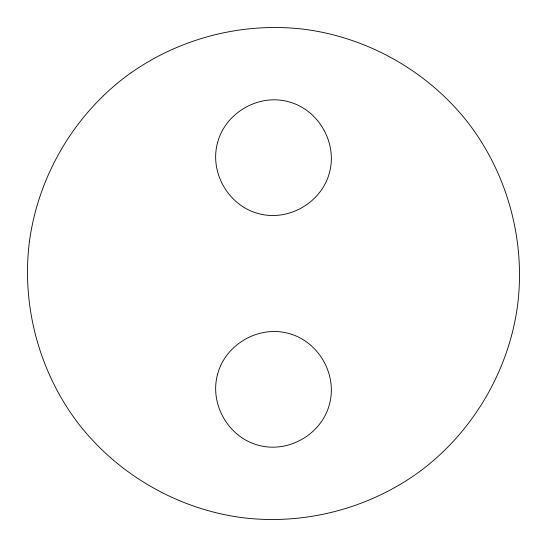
<?xml version="1.0" encoding="UTF-8"?>
<svg xmlns="http://www.w3.org/2000/svg" width="547" height="547" viewBox="0 0 547 547"><rect width="100%" height="100%" fill="white"/><g stroke="black" fill="none" stroke-linecap="round" stroke-linejoin="round"><path stroke-width="0.82" d="M29.456 241.371C21.265 305.452 39.083 371.946 78.214 423.344C117.735 474.447 177.358 508.874 241.371 517.544C305.452 525.735 371.946 507.917 423.344 468.786C474.447 429.265 508.874 369.642 517.544 305.629C525.735 241.548 507.917 175.054 468.786 123.656C429.265 72.553 369.642 38.126 305.629 29.456C241.548 21.265 175.054 39.083 123.656 78.214C72.553 117.735 38.126 177.358 29.456 241.371M217.556 142.671C209.344 172.565 228.516 205.775 258.512 213.61C288.399 221.822 321.609 202.65 329.444 172.654C337.656 142.76 318.484 109.557 288.488 101.721C258.601 93.51 225.391 112.682 217.556 142.671M217.556 374.346C209.344 404.24 228.516 437.443 258.512 445.279C288.399 453.49 321.609 434.318 329.444 404.329C337.656 374.435 318.484 341.225 288.488 333.39C258.601 325.178 225.391 344.35 217.556 374.346"/></g></svg>
